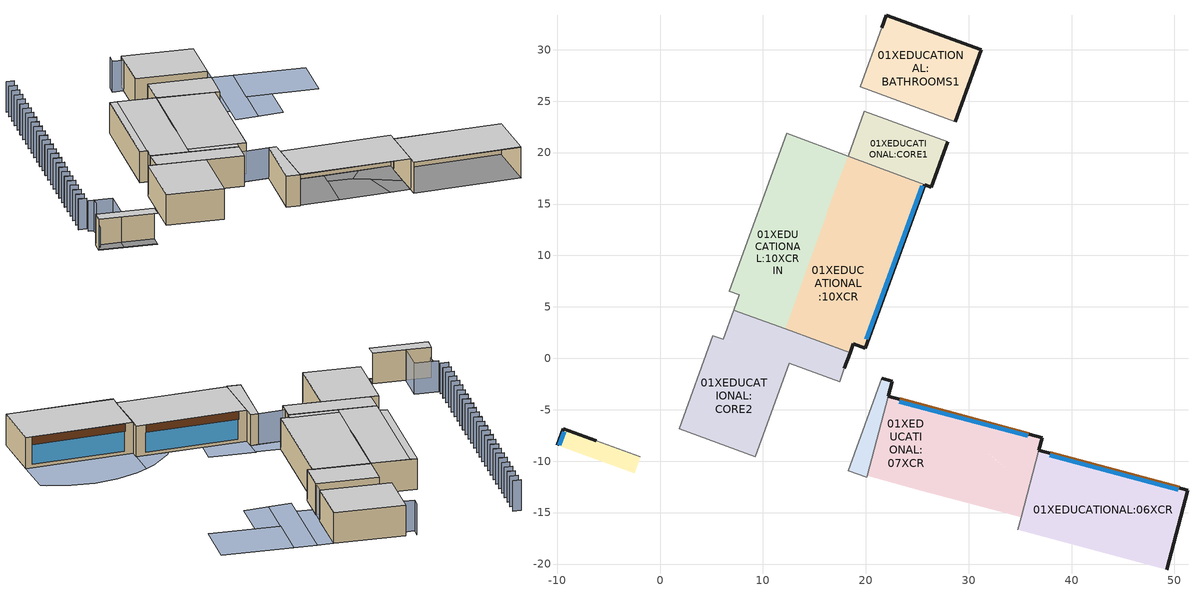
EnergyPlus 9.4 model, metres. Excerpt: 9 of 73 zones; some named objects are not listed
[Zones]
01XEDUCATIONAL:CORE1
 floor to 00XEDUCATIONAL:STAIRS (0_IntFloor_Reversed_Rev): 26.37,16.65 18.27,19.64 19.86,23.99 27.97,21.04 z5.91
 wall outside (0_ExtWall 5cm MineralWool - Int Insulation): 25.72,16.88 26.37,16.65 27.97,21.04 z5.91:10.37
 wall adiabatic (0_IntPartition 20cm concrete): 27.97,21.04 19.86,23.99 18.27,19.64 z5.91:10.37
 wall to 01XEDUCATIONAL:10XCR (0_SemiExposedWall MineralWool 5cm_Rev): 18.27,19.64 25.72,16.88 z5.91:10.37
 ceiling to 02XED:CORE1 (0_IntFloor_Reversed): 18.27,19.64 26.37,16.65 27.97,21.04 19.86,23.99 z10.37
01XEDUCATIONAL:10XCR
 floor outside (0_ExtFloor 5cm DenseMineral Wool): 19.98,1.1 18.86,1.5 24.6,17.29 25.72,16.88 z5.91
 floor to 00XEDUCATIONAL:CORE1 (0_SemiExposedFloor 2cm EPS_Reversed_Rev): 23.23,13.51 20.75,14.41 22.13,18.21 24.6,17.29 z5.91
 floor adiabatic (0_IntFloor): 20.75,14.41 16.86,15.83 18.27,19.64 22.13,18.21 z5.91; 22.55,11.65 16.17,13.98 16.86,15.83 23.23,13.51 z5.91; 18.82,1.39 18.79,1.4 22.52,11.66 22.55,11.65 z5.91; 18.48,0.55 12.16,2.85 15.18,11.3 16.17,13.98 22.52,11.66 z5.91; 19.93,0.98 18.82,1.39 18.86,1.5 19.98,1.1 z5.91
 wall outside (0_ExtWall 5cm MineralWool - Int Insulation): 18.48,0.55 18.79,1.4 19.93,0.98 25.72,16.88 z5.91:10.37
 wall to 01XEDUCATIONAL:CORE2 (0_SemiExposedWall MineralWool 5cm): 12.16,2.85 18.48,0.55 z5.91:10.37
 window (SHGC = 25 - 1003): 20.04,1.85 25.47,16.79 z6.3:9.2
 ceiling to 02XED:19XCR (0_IntFloor_Reversed): 12.16,2.85 18.48,0.55 18.79,1.4 12.47,3.7 z10.37; 12.47,3.7 19.93,0.98 25.72,16.88 18.27,19.64 14.46,9.29 z10.37
 ceiling to 02XED:19XCRIN (0_IntFloor_Reversed): 14.46,9.29 18.27,19.64 15.18,11.3 z10.37
01XEDUCATIONAL:CORE2
 floor to 00XEDUCATIONAL:CORE (0_IntFloor_Reversed_Rev): 9.27,-9.56 1.84,-6.85 5.14,2.21 12.57,-0.49 z5.91; 17.45,-2.27 6.13,1.85 7.15,4.67 18.48,0.55 z5.91
 wall outside (0_ExtWall 5cm MineralWool - Int Insulation): 17.92,-0.98 18.48,0.55 z5.91:10.37
 wall to 01XEDUCATIONAL:10XCRIN (0_SemiExposedWall MineralWool 5cm_Rev): 12.16,2.85 7.15,4.67 z5.91:10.37
 wall adiabatic (0_IntPartition 20cm concrete): 7.15,4.67 6.13,1.85 5.14,2.21 1.84,-6.85 9.27,-9.56 12.57,-0.49 17.45,-2.27 17.92,-0.98 z5.91:10.37
 ceiling to 02XED:CORE2 (0_IntFloor_Reversed): 1.84,-6.85 9.27,-9.56 12.57,-0.49 5.14,2.21 z10.37; 6.13,1.85 17.45,-2.27 18.48,0.55 7.15,4.67 z10.37
01XEDUCATIONAL:BATHROOMS1
 floor adiabatic (0_IntFloor): 28.69,23.01 19.44,26.38 22,33.35 31.23,29.99 z5.91
 wall outside (0_ExtWall 5cm MineralWool - Int Insulation): 28.69,23.01 31.23,29.99 22,33.35 21.56,32.14 z5.91:10.37
 wall adiabatic (0_IntPartition 20cm concrete): 21.56,32.14 19.44,26.38 28.69,23.01 z5.91:10.37
 ceiling to 02XED:BATHROOMS1 (0_IntFloor_Reversed): 19.44,26.38 28.69,23.01 31.23,29.99 22,33.35 z10.37
01XEDUCATIONAL:10XCRIN
 floor adiabatic (0_IntFloor): 16.17,13.98 10.21,16.14 12.29,21.86 18.27,19.64 z5.91; 12.16,2.85 7.15,4.67 7.7,6.18 12.7,4.36 z5.91; 15.18,11.3 16.13,13.99 16.17,13.98 z5.91; 12.7,4.36 6.72,6.54 10.21,16.14 16.13,13.99 z5.91
 wall adiabatic (0_IntPartition 20cm concrete): 18.27,19.64 12.29,21.86 6.72,6.54 7.7,6.18 7.15,4.67 z5.91:10.37
 ceiling to 02XED:19XCR (0_IntFloor_Reversed): 12.11,2.87 12.16,2.85 14.46,9.29 z10.37
 ceiling to 02XED:19XCRIN (0_IntFloor_Reversed): 12.05,2.89 12.11,2.87 14.46,9.29 15.18,11.3 z10.37; 6.72,6.54 7.7,6.18 13.28,21.49 12.29,21.86 z10.37; 7.15,4.67 12.05,2.89 18.27,19.64 13.28,21.49 z10.37
01XEDUCATIONAL:CORE3
 floor adiabatic (0_IntFloor): 20.08,-11.58 18.29,-10.93 21.55,-1.96 22.58,-2.24 z5.91
 wall outside (0_ExtWall 5cm MineralWool - Int Insulation): 22.19,-3.71 22.58,-2.24 21.55,-1.96 z5.91:10.37
 wall adiabatic (0_IntPartition 20cm concrete): 21.55,-1.96 18.29,-10.93 20.08,-11.58 z5.91:10.37
 wall to 01XEDUCATIONAL:07XCRIN (0_SemiExposedWall MineralWool 5cm_Rev): 20.08,-11.58 20.12,-11.44 z5.91:10.37
 wall to 01XEDUCATIONAL:07XCR (0_SemiExposedWall MineralWool 5cm_Rev): 20.12,-11.44 22.19,-3.71 z5.91:10.37
 ceiling to 02XED:CORE3 (0_IntFloor_Reversed): 18.29,-10.93 20.08,-11.58 22.58,-2.24 21.55,-1.96 z10.37
01XEDUCATIONAL:07XCR
 floor outside (0_ExtFloor 5cm DenseMineral Wool): 30.74,-8.27 27.51,-7.1 28.16,-5.31 32.73,-6.53 z5.91
 floor adiabatic (0_IntFloor): 25.41,-12.85 20.12,-11.44 22.19,-3.71 28.16,-5.31 z5.91; 35.09,-15.45 32.4,-14.73 32.56,-9.79 35.87,-12.56 z5.91; 35.87,-12.56 30.74,-8.27 32.73,-6.53 37.16,-7.72 z5.91; 32.4,-14.73 25.41,-12.85 27.51,-7.1 30.74,-8.27 32.56,-9.79 z5.91
 wall outside (0_ExtWall 5cm MineralWool - Int Insulation): 36.83,-8.95 37.16,-7.72 22.19,-3.71 z5.91:10.37
 wall to 01XEDUCATIONAL:06XCR (0_IntPartition 20cm concrete): 35.09,-15.45 36.83,-8.95 z5.91:10.37
 window (SHGC = 25 - 1003): 35.73,-7.54 23.27,-4.21 z6.3:9.2
 door (0_Ext Spandrel 5cm MineralWool - Int Insulation): 35.83,-7.36 23.28,-4 z9.25:10.36
 ceiling to 02XED:37XCR (0_IntFloor_Reversed): 20.13,-11.4 35.1,-15.41 37.16,-7.72 22.19,-3.71 z10.37
 ceiling to 02XED:37XCRIN (0_IntFloor_Reversed): 20.12,-11.44 35.09,-15.45 35.1,-15.41 20.13,-11.4 z10.37
01XEDUCATIONAL:06XCR
 floor adiabatic (0_IntFloor): 49.25,-20.56 34.76,-16.68 36.83,-8.95 51.32,-12.83 z5.91
 wall outside (0_ExtWall 5cm MineralWool - Int Insulation): 49.25,-20.56 51.32,-12.83 36.83,-8.95 z5.91:10.37
 wall to 01XEDUCATIONAL:07XCRIN (0_IntPartition 20cm concrete): 35.09,-15.45 34.76,-16.68 z5.91:10.37
 window (SHGC = 25 - 1003): 50.37,-12.78 37.91,-9.44 z6.3:9.2
 door (0_Ext Spandrel 5cm MineralWool - Int Insulation): 50.46,-12.6 37.91,-9.24 z9.25:10.36
 ceiling to 02XED:38XCR (0_IntFloor_Reversed): 34.77,-16.63 49.26,-20.51 51.32,-12.83 36.83,-8.95 z10.37
 ceiling to 02XED:38XCRIN (0_IntFloor_Reversed): 34.76,-16.68 49.25,-20.56 49.26,-20.51 34.77,-16.63 z10.37
01XEDUCATIONAL:05XCR2
 floor outside (0_ExtFloor 5cm DenseMineral Wool): -6.75,-9.55 -9.99,-8.37 -9.44,-6.85 -6.19,-8.03 z5.91; -2.5,-11.19 -10.02,-8.45 -9.99,-8.37 -2.47,-11.11 z5.91
 floor adiabatic (0_IntFloor): -2.47,-11.11 -6.75,-9.55 -6.19,-8.03 -1.92,-9.58 z5.91
 wall outside (0_ExtWall 5cm MineralWool - Int Insulation): -6.19,-8.03 -9.44,-6.85 -10.02,-8.45 z5.91:10.37
 wall adiabatic (0_IntPartition 20cm concrete): -1.92,-9.58 -6.19,-8.03 z5.91:10.37
 window (SHGC = 25 - 1003): -9.32,-7.12 -9.82,-8.47 z6.3:9.19
 ceiling to 02XED:17XCR (0_IntFloor_Reversed): -10.02,-8.45 -2.5,-11.19 -1.92,-9.58 -9.44,-6.85 z10.37
shading: 21.55,-1.96 17.92,-0.98 / -7.75,-2.65 -4.65,-3.78 / -4.65,-3.78 -6.19,-8.03 / 27.97,21.04 28.69,23.01 / 21.56,32.14 20.1,32.66 / 20.1,32.66 20.55,33.88 z5.91:10.37; 4.77,35.13 5.84,34.75 / -7.38,-3.99 -6.99,-2.93 / -0.36,21.03 0.7,20.65 / -7.04,-2.91 -7.43,-3.97 / 1.18,25.26 2.24,24.88 / 5.85,34.79 4.79,35.18 / 4.31,30.56 3.25,30.95 / -5.44,3.78 -6.5,4.17 / -6.51,4.12 -5.45,3.73 / -7.49,-1.86 -8.55,-1.47 / -8.57,-1.52 -7.5,-1.9 / -8.05,-0.11 -6.99,-0.5 / 3.29,27.74 2.22,28.13 / 2.21,28.08 3.27,27.69 / 1.69,26.67 2.76,26.29 / 2.26,24.92 1.2,25.31 / 1.75,23.51 0.69,23.9 / 1.23,22.1 0.17,22.49 / 0.16,22.44 1.22,22.06 / 0.72,20.69 -0.34,21.08 / -0.87,19.62 0.19,19.24 / -0.31,17.88 -1.37,18.26 / -1.38,18.22 -0.32,17.83 / -0.82,16.47 -1.88,16.85 / -1.33,15.06 -2.39,15.44 / -2.41,15.4 -1.35,15.01 / -2.92,13.99 -1.86,13.6 / -3.44,12.58 -2.37,12.19 / 5.34,33.39 4.28,33.77 / 4.26,33.72 5.32,33.34 / 3.75,32.31 4.81,31.92 / -3.95,11.17 -2.89,10.78 / -3.38,9.42 -4.44,9.8 / -3.9,8.01 -4.96,8.4 / -4.41,6.6 -5.47,6.99 / -6,5.53 -4.94,5.14 / -6.46,0.96 -7.52,1.35 / -7.54,1.3 -6.48,0.91 / -5.95,2.36 -7.01,2.75 / 3.8,29.15 2.74,29.54 / -4.97,8.35 -3.91,7.96 / -2.87,10.83 -3.93,11.21 / 0.67,23.85 1.73,23.47 / 4.83,31.97 3.76,32.36 / -4.92,5.19 -5.98,5.58 / -6.97,-0.45 -8.04,-0.06 / -2.36,12.24 -3.42,12.62 / -4.46,9.76 -3.4,9.37 z5.92:10.37; 36.83,-8.95 51.32,-12.83 52.79,-7.34 52.16,-6.71 49.45,-4.95 46.37,-3.76 43.17,-3.24 39.96,-3.39 38.2,-3.85 z5.91; 33.92,21.54 43.24,18.14 45.65,24.74 36.32,28.14 z5.91; 28.59,16.14 31.69,15.42 36.32,28.14 33.35,29.22 z5.91; 27.41,19.49 29.52,18.72 33.35,29.22 31.23,29.99 z5.91; 22.19,-3.71 28.16,-5.31 29.26,-2.28 23.17,-0.06 z5.91; 31.69,15.42 35.12,14.62 37.21,20.34 33.92,21.54 z5.91; 17.95,-0.99 22.58,-2.24 23.13,-0.18 18.82,1.39 z5.91; 32.73,-6.53 37.16,-7.72 38.2,-3.85 36.66,-4.25 33.32,-6.02 z5.91
[Site:Location]
1 (01-01:31-12)  (01-01:31-12): Latitude=31.23; Longitude=34.78; Time Zone=2; Elevation {m}=280
[Site:GroundTemperature:BuildingSurface]
18, 18, 18, 18, 18, 18, 18, 18, 18, 18, 18, 18
[Site:GroundTemperature:Deep]
18, 18, 18, 18, 18, 18, 18, 18, 18, 18, 18, 18
[Site:GroundTemperature:Shallow]
18, 18, 18, 18, 18, 18, 18, 18, 18, 18, 18, 18
[Site:GroundTemperature:FCfactorMethod]
January FCfactorMethod ground temperature {C}=18.44; Februry FCfactorMethod ground temperature {C}=15.24; March FCfactorMethod ground temperature {C}=13.28; April FCfactorMethod ground temperature {C}=12.69; May FCfactorMethod ground temperature {C}=13.86; June FCfactorMethod ground temperature {C}=16.52; July FCfactorMethod ground temperature {C}=19.81; August FCfactorMethod ground temperature {C}=23.04; September FCfactorMethod ground temperature {C}=25.2; October FCfactorMethod ground temperature {C}=25.71; November FCfactorMethod ground temperature {C}=24.46; December FCfactorMethod ground temperature {C}=21.85
[Site:GroundReflectance]
0.2, 0.2, 0.2, 0.2, 0.2, 0.2, 0.2, 0.2, 0.2, 0.2, 0.2, 0.2
[Site:GroundReflectance:SnowModifier]
2, 2
[SizingPeriod:DesignDay] Day of Month=15; Day Type -- used for schedules=SummerDesignDay; Humidity Condition Type=WetBulb; Barometric Pressure {N/M**2}=98006.2; Wind Speed {m/s}=0; Wind Direction {Degrees N=0, S=180}=0; Rain Indicator=No; Snow on ground indicator=No; Daylight Savings Time Indicator=No; Solar Model Indicator=ASHRAEClearSky; Clearness {0.0 to 1.2}=0.98
Name | Month | Maximum Dry-Bulb Temperature {C} | Daily Dry-Bulb Temperature Range {C} | Wetbulb at Maximum Dry-Bulb{C}
Summer Design Day in 1 (01-01:31-12) Jun | 6 | 37.5 | 14.2 | 18.7
Summer Design Day in 1 (01-01:31-12) Jul | 7 | 36.5 | 12.9 | 20.9
Summer Design Day in 1 (01-01:31-12) Aug | 8 | 35.1 | 11.5 | 22.5
Summer Design Day in 1 (01-01:31-12) Sep | 9 | 36.2 | 12 | 20.1
[Building]
Education: North Axis=0; Terrain=Suburbs; Loads Convergence Tolerance=.04; Temperature Convergence Tolerance=.4; Solar Distribution=FullExterior; Maximum number of warmup days=25; Minimum number of warmup days=6
[Construction]
0_ExtFloor 5cm DenseMineral Wool: _1045_Cemented Plaster_2.2_.02, 0_Dense Mineral Wool_.05, _1045_RegularConcrete_1.1.1_.2, _1045 Sand and gravel_10.1_.08, _1045_Cemented Plaster_2.2_.02, _1045 Ceramic porcelain_12.1_.01
0_ExtWall 5cm MineralWool - Int Insulation: _1045_Cemented Plaster_2.2_.02, _1045_RegularConcrete_1.1.1_.2, _1045 Mineral Wool 12_14.6_.05, _1045 Gypsum Board_3.3_.0125
0_IntPartition 20cm concrete: _1045_IntTiah_Cement Lime Plaster_2.1_.015, _1045_RegularConcrete_1.1.1_.2, _1045_IntTiah_Cement Lime Plaster_2.1_.015
0_IntFloor_Reversed: _1045_IntTiah_Cement Lime Plaster_2.1_.02, _1045_RegularConcrete_1.1.1_.2, _1045 Sand and gravel_10.1_.08, _1045_Cemented Plaster_2.2_.02, _1045 Ceramic porcelain_12.1_.02
0_IntFloor_Reversed_Rev; 0_IntFloor: _1045 Ceramic porcelain_12.1_.02, _1045_Cemented Plaster_2.2_.02, _1045 Sand and gravel_10.1_.08, _1045_RegularConcrete_1.1.1_.2, _1045_IntTiah_Cement Lime Plaster_2.1_.02
0_SemiExposedFloor 2cm EPS_Reversed_Rev: _1045_Cemented Plaster_2.2_.02, _1045_RegularConcrete_1.1.1_.2, _1045 Expanded Polystyrene EPS 30_14.1_.02, _1045 Sand and gravel_10.1_.08, _1045_Cemented Plaster_2.2_.02, _1045 Ceramic porcelain_12.1_.01
0_SemiExposedWall MineralWool 5cm: _1045 Gypsum Board_3.3_.2, _1045 Mineral Wool 12_14.6_.05, _1045_RegularConcrete_1.1.1_.2, _1045_IntTiah_Cement Lime Plaster_2.1_.015
0_SemiExposedWall MineralWool 5cm_Rev: _1045_IntTiah_Cement Lime Plaster_2.1_.015, _1045_RegularConcrete_1.1.1_.2, _1045 Mineral Wool 12_14.6_.05, _1045 Gypsum Board_3.3_.2
0_Ext Spandrel 5cm MineralWool - Int Insulation: _1045 Regular Glass_6.1_.01, _1045 Mineral Wool 12_14.6_.05, _1045 Gypsum Board_3.3_.0125
SHGC = 25 - 1003: Simple SHGC = 25 - 1003
SHGC = 25 - 2003: Simple SHGC = 25 - 1003, 20034
[WindowMaterial:Shade]
20034: Solar transmittance=0.05; Solar reflectance=0.1; Visible transmittance=0.05; Visible reflectance=0.1; IR Thermal emissivity=.9; IR Thermal transmittance=0; Thickness {m}=.003; Conductivity {W/m-K}=.1; Shade-to-glass distance=.05; Shade top opening multiplier=1; Shade bottom opening multiplier=1; Shade left-side opening multiplier=0; Shade right-side opening multiplier=0; Air-flow permeability=0
[Material] Thermal Emittance=.9
Name | Roughness | Thickness {m} | Conductivity {w/m-K} | Density {kg/m3} | Specific Heat {J/kg-K} | Solar Absorptance | Visible Absorptance
_1045_Cemented Plaster_2.2_.02 | Rough | .02 | 1 | 1800 | 1000 | .4 | .4
0_Dense Mineral Wool_.05 | Rough | .05 | .036 | 120 | 1030 | .4 | .4
_1045_RegularConcrete_1.1.1_.2 | MediumRough | .2 | 2 | 2400 | 1000 | .4 | .4
_1045 Sand and gravel_10.1_.08 | Rough | .08 | 2 | 1950 | 1045 | .4 | .4
_1045 Ceramic porcelain_12.1_.01 | Smooth | .01 | 1.3 | 2300 | 840 | .4 | .4
_1045_IntTiah_Cement Lime Plaster_2.1_.015 | Smooth | .015 | .8 | 1600 | 1000 | .4 | .4
_1045 Mineral Wool 12_14.6_.05 | Rough | .05 | .036 | 12 | 1030 | .4 | .4
_1045 Gypsum Board_3.3_.0125 | Smooth | .0125 | .25 | 800 | 1000 | .4 | .4
_1045_IntTiah_Cement Lime Plaster_2.1_.02 | Smooth | .02 | .8 | 1600 | 1000 | .4 | .4
_1045 Ceramic porcelain_12.1_.02 | Smooth | .02 | 1.3 | 2300 | 840 | .4 | .4
_1045 Expanded Polystyrene EPS 30_14.1_.02 | Rough | .02 | .034 | 30 | 1450 | .4 | .4
_1045 Gypsum Board_3.3_.2 | Smooth | .2 | .25 | 800 | 1000 | .4 | .4
_1045 Regular Glass_6.1_.01 | VerySmooth | .01 | 1 | 2500 | 750 | .6 | .6
[WindowMaterial:SimpleGlazingSystem]
Simple SHGC = 25 - 1003: U-value W/m2/K=1.3; Solar Heat Gain Coefficient=.25; Visible Transmittance=.5
[WindowShadingControl] Shading type=InteriorShade; Name of glazed construction with shading=SHGC = 25 - 2003; Shading control type=OnIfHighGlare; Shading control is scheduled=No; Glare control is active=Yes; Type of slat angle control=FixedSlatAngle; Setpoint 2=0; Multiple Surface Control Type=Group
Name | Zone | Fenestration Surface 1
11003 | 01XEDUCATIONAL:10XCR | 01XEDUCATIONAL:10XCR_Wall_8_0_0_0_0_0_Win
21003 | 01XEDUCATIONAL:07XCR | 01XEDUCATIONAL:07XCR_Wall_3_0_0_1_0_0_Win
31003 | 01XEDUCATIONAL:06XCR | 01XEDUCATIONAL:06XCR_Wall_3_0_0_1_0_0_Win
71003 | 01XEDUCATIONAL:05XCR2 | 01XEDUCATIONAL:05XCR2_Wall_5_0_0_0_0_0_Win
[Zone] Relative North (to building)=0; Zone Type=1; Zone multiplier=1; Zone inside convection algorithm=TARP
Name | Zone volume | Floor Area | Part Of Total Floor Area
01XEDUCATIONAL:BATHROOMS1 | 325.6327 | 73.0118 | No
01XEDUCATIONAL:CORE1 | 179.379 | 40.2195 | No
01XEDUCATIONAL:10XCR | 629.4964 | 141.1427 | Yes
01XEDUCATIONAL:10XCRIN | 498.9172 | 111.8648 | Yes
01XEDUCATIONAL:CORE2 | 501.2371 | 112.385 | No
01XEDUCATIONAL:CORE3 | 63.4934 | 14.2362 | No
01XEDUCATIONAL:07XCR | 553.04 | 124 | Yes
01XEDUCATIONAL:06XCR | 535.2 | 120 | Yes
01XEDUCATIONAL:05XCR2 | 61.0128 | 13.68 | Yes
[ZoneInfiltration:DesignFlowRate] Infiltration SCHEDULE=On 24/7; Design Volume Flow Rate calculation method=Flow/zone; Constant Term Coefficient=1; Temperature Term Coefficient=0; Velocity Term Coefficient=0; Velocity Squared Term Coefficient=0
Name | Zone | Design Volume Flow Rate (m3/s)
01XEDUCATIONAL:BATHROOMS1 Infiltration | 01XEDUCATIONAL:BATHROOMS1 | .090454
01XEDUCATIONAL:CORE1 Infiltration | 01XEDUCATIONAL:CORE1 | .049828
01XEDUCATIONAL:10XCR Infiltration | 01XEDUCATIONAL:10XCR | .17486
01XEDUCATIONAL:10XCRIN Infiltration | 01XEDUCATIONAL:10XCRIN | .138588
01XEDUCATIONAL:CORE2 Infiltration | 01XEDUCATIONAL:CORE2 | .139233
01XEDUCATIONAL:CORE3 Infiltration | 01XEDUCATIONAL:CORE3 | .017637
01XEDUCATIONAL:07XCR Infiltration | 01XEDUCATIONAL:07XCR | .153622
01XEDUCATIONAL:06XCR Infiltration | 01XEDUCATIONAL:06XCR | .148667
01XEDUCATIONAL:05XCR2 Infiltration | 01XEDUCATIONAL:05XCR2 | .016948
[PEOPLE] Number of People SCHEDULE=0_Baseline Office Occupency Schedule; Number of People Calculation Method=People/Area; People per Zone Floor Area=.12; radiant fraction=.3; User Specified Sensible Fraction=AutoCalculate; CO2 generation rate per unit of activity level (units m3/s-W=3.82e-08; Enable ASHRAE 55 comfort warnings=No; MRT Calculation Type=ZoneAveraged; Work Efficiency SCHEDULE Name (0.0-1.0,real)=Work efficiency; Clothing Insulation Calculation Method=ClothingInsulationSchedule; Air Velocity SCHEDULE Name (units m/s, real)=Default Air Velocity for Comfort Calculations
Name | Zone | Activity level SCHEDULE Name (units W/person, real) | Clothing Insulation SCHEDULE Name (real)
People 01XEDUCATIONAL:10XCR | 01XEDUCATIONAL:10XCR | Activity Schedule 22808 | Clothing Schedule 22808
People 01XEDUCATIONAL:10XCRIN | 01XEDUCATIONAL:10XCRIN | Activity Schedule 22818 | Clothing Schedule 22818
People 01XEDUCATIONAL:07XCR | 01XEDUCATIONAL:07XCR | Activity Schedule 22860 | Clothing Schedule 22860
People 01XEDUCATIONAL:06XCR | 01XEDUCATIONAL:06XCR | Activity Schedule 22868 | Clothing Schedule 22868
People 01XEDUCATIONAL:05XCR2 | 01XEDUCATIONAL:05XCR2 | Activity Schedule 22948 | Clothing Schedule 22948
[Lights] Lighting SCHEDULE=0_Baseline Office Lighting Schedule; Design Level calculation method=Watts/Area; Watts per Zone Area {W/m2}=7.5; Return Air Fraction=0; Radiant fraction=.72; Fraction Visible=.18; Fraction Replaceable=1
Name | Zone | LightsEndUseKey
01XEDUCATIONAL:10XCR General lighting | 01XEDUCATIONAL:10XCR | ELECTRIC EQUIPMENT#01XEDUCATIONAL:10XCR#GeneralLights
01XEDUCATIONAL:10XCRIN General lighting | 01XEDUCATIONAL:10XCRIN | ELECTRIC EQUIPMENT#01XEDUCATIONAL:10XCRIN#GeneralLights
01XEDUCATIONAL:07XCR General lighting | 01XEDUCATIONAL:07XCR | ELECTRIC EQUIPMENT#01XEDUCATIONAL:07XCR#GeneralLights
01XEDUCATIONAL:06XCR General lighting | 01XEDUCATIONAL:06XCR | ELECTRIC EQUIPMENT#01XEDUCATIONAL:06XCR#GeneralLights
01XEDUCATIONAL:05XCR2 General lighting | 01XEDUCATIONAL:05XCR2 | ELECTRIC EQUIPMENT#01XEDUCATIONAL:05XCR2#GeneralLights
[OtherEquipment] Fuel Type=Electricity; Design Level calculation method=Watts/Area; Latent fraction=0; Radiant fraction=.2; Fraction Lost=0; Carbon Dioxide Generation Rate=0; End-use category=General
Name | Zone | Equipment SCHEDULE | Watts per Zone Area {watts/m2}
01XEDUCATIONAL:10XCR Computing gain | 01XEDUCATIONAL:10XCR | 0_Baseline Office Non Fixed Equipment Schedule | 8
01XEDUCATIONAL:10XCR Equipment gain | 01XEDUCATIONAL:10XCR | 0_Baseline Office Fixed Equipment Schedule | .4
01XEDUCATIONAL:10XCRIN Computing gain | 01XEDUCATIONAL:10XCRIN | 0_Baseline Office Non Fixed Equipment Schedule | 8
01XEDUCATIONAL:10XCRIN Equipment gain | 01XEDUCATIONAL:10XCRIN | 0_Baseline Office Fixed Equipment Schedule | .4
01XEDUCATIONAL:07XCR Computing gain | 01XEDUCATIONAL:07XCR | 0_Baseline Office Non Fixed Equipment Schedule | 8
01XEDUCATIONAL:07XCR Equipment gain | 01XEDUCATIONAL:07XCR | 0_Baseline Office Fixed Equipment Schedule | .4
01XEDUCATIONAL:06XCR Computing gain | 01XEDUCATIONAL:06XCR | 0_Baseline Office Non Fixed Equipment Schedule | 8
01XEDUCATIONAL:06XCR Equipment gain | 01XEDUCATIONAL:06XCR | 0_Baseline Office Fixed Equipment Schedule | .4
01XEDUCATIONAL:05XCR2 Computing gain | 01XEDUCATIONAL:05XCR2 | 0_Baseline Office Non Fixed Equipment Schedule | 8
01XEDUCATIONAL:05XCR2 Equipment gain | 01XEDUCATIONAL:05XCR2 | 0_Baseline Office Fixed Equipment Schedule | .4
[Daylighting:Controls] Daylighting Method=SplitFlux; Availability Schedule=On; Lighting Control Type=Stepped; Number of Stepped Control Steps=1; Probability Lighting will be Reset When Needed in Manual Stepped Control=1; Glare Calculation Azimuth Angle of View Direction Clockwise from Zone y-Axis=0; Maximum Allowable Discomfort Glare Index=22; DElight Gridding Resolution=1; Fraction of Zone Controlled by Reference Point 1=.7; Illuminance Setpoint at Reference Point 1 {lux}=500; Fraction of Zone Controlled by Reference Point 2=.3; Illuminance Setpoint at Reference Point 2 {lux}=500
Name | Zone | Glare Calculation Daylighting Reference Point | Daylighting Reference Point 1 | Daylighting Reference Point 2
01XEDUCATIONAL:10XCR | 01XEDUCATIONAL:10XCR | 01XEDUCATIONAL:10XCR Ref Point 1 | 01XEDUCATIONAL:10XCR Ref Point 1 | 01XEDUCATIONAL:10XCR Ref Point 2
01XEDUCATIONAL:07XCR | 01XEDUCATIONAL:07XCR | 01XEDUCATIONAL:07XCR Ref Point 1 | 01XEDUCATIONAL:07XCR Ref Point 1 | 01XEDUCATIONAL:07XCR Ref Point 2
01XEDUCATIONAL:06XCR | 01XEDUCATIONAL:06XCR | 01XEDUCATIONAL:06XCR Ref Point 1 | 01XEDUCATIONAL:06XCR Ref Point 1 | 01XEDUCATIONAL:06XCR Ref Point 2
01XEDUCATIONAL:05XCR2 | 01XEDUCATIONAL:05XCR2 | 01XEDUCATIONAL:05XCR2 Ref Point 1 | 01XEDUCATIONAL:05XCR2 Ref Point 1 | 01XEDUCATIONAL:05XCR2 Ref Point 2
[ZoneVentilation:DesignFlowRate]
01XEDUCATIONAL:05XCR2 Nat Vent: Zone=01XEDUCATIONAL:05XCR2; Natural Ventilation SCHEDULE=Office_OpenOff_Occ; Design Volume Flow Rate calculation method=Flow/zone; Natural ventilation rate (m3/s)=.033896; Vent type - no fan energy=NATURAL; Pressure rise (Pa)=0; Total efficiency (0-1)=1; Constant Term Coefficient=1; Temperature Term Coefficient=0; Velocity Term Coefficient=0; Velocity Squared Term Coefficient=0; Minimum indoor temperature (degC)=-100; Maximum Indoor Temperature {C}=100; Max temperature difference for operation=0; Minimum outdoor Temperature (degC)=-100; Maximum outdoor Temperature {C}=100; Maximum WindSpeed {m/s}=40
[Sizing:Zone] Zone Cooling Design Supply Air Temperature Input Method=SupplyAirTemperature; Zone Cooling Design Supply Air Temperature (C)=12; Zone Cooling Design Supply Air Temperature Difference=0; Zone Heating Design Supply Air Temperature Input Method=SupplyAirTemperature; Zone Heating Design Supply Air Temperature (C)=35; Zone Heating Design Supply Air Temperature Difference=0; Zone Cooling Design Supply Air Humidity Ratio (kgWater/kgDryAir)=.008; Zone Heating Design Supply Air Humidity Ratio (kgWater/kgDryAir)=.016; Zone Heating Sizing Factor=1.25; Zone Cooling Sizing Factor=1.15; Cooling Design Air Flow Method=DesignDay; Cooling Minimum Air Flow Fraction=0; Heating Design Air Flow Method=DesignDay
Name | Design Specification Zone Air Distribution Object
01XEDUCATIONAL:BATHROOMS1 | 01XEDUCATIONAL:BATHROOMS1
01XEDUCATIONAL:CORE1 | 01XEDUCATIONAL:CORE1
01XEDUCATIONAL:10XCR | 01XEDUCATIONAL:10XCR
01XEDUCATIONAL:10XCRIN | 01XEDUCATIONAL:10XCRIN
01XEDUCATIONAL:CORE2 | 01XEDUCATIONAL:CORE2
01XEDUCATIONAL:CORE3 | 01XEDUCATIONAL:CORE3
01XEDUCATIONAL:07XCR | 01XEDUCATIONAL:07XCR
01XEDUCATIONAL:06XCR | 01XEDUCATIONAL:06XCR
01XEDUCATIONAL:05XCR2 | 01XEDUCATIONAL:05XCR2
[DesignSpecification:ZoneAirDistribution] Zone Air Distribution Effectiveness in Cooling Mode (dimensionless)=1; Zone Air Distribution Effectiveness in Heating Mode (dimensionless)=1
01XEDUCATIONAL:BATHROOMS1; 01XEDUCATIONAL:CORE1; 01XEDUCATIONAL:10XCR; 01XEDUCATIONAL:10XCRIN; 01XEDUCATIONAL:CORE2; 01XEDUCATIONAL:CORE3; 01XEDUCATIONAL:07XCR; 01XEDUCATIONAL:06XCR; 01XEDUCATIONAL:05XCR2
[ZoneControl:Thermostat]
01XEDUCATIONAL:BATHROOMS1 Thermostat: 01XEDUCATIONAL:BATHROOMS1, Zone Control Type Sched, ThermostatSetpoint:DualSetpoint, Dual Setpoint - Zone 01XEDUCATIONAL:BATHROOMS1
01XEDUCATIONAL:CORE1 Thermostat: 01XEDUCATIONAL:CORE1, Zone Control Type Sched, ThermostatSetpoint:DualSetpoint, Dual Setpoint - Zone 01XEDUCATIONAL:CORE1
01XEDUCATIONAL:10XCR Thermostat: 01XEDUCATIONAL:10XCR, Zone Control Type Sched, ThermostatSetpoint:DualSetpoint, Dual Setpoint - Zone 01XEDUCATIONAL:10XCR
01XEDUCATIONAL:10XCRIN Thermostat: 01XEDUCATIONAL:10XCRIN, Zone Control Type Sched, ThermostatSetpoint:DualSetpoint, Dual Setpoint - Zone 01XEDUCATIONAL:10XCRIN
01XEDUCATIONAL:CORE2 Thermostat: 01XEDUCATIONAL:CORE2, Zone Control Type Sched, ThermostatSetpoint:DualSetpoint, Dual Setpoint - Zone 01XEDUCATIONAL:CORE2
01XEDUCATIONAL:CORE3 Thermostat: 01XEDUCATIONAL:CORE3, Zone Control Type Sched, ThermostatSetpoint:DualSetpoint, Dual Setpoint - Zone 01XEDUCATIONAL:CORE3
01XEDUCATIONAL:07XCR Thermostat: 01XEDUCATIONAL:07XCR, Zone Control Type Sched, ThermostatSetpoint:DualSetpoint, Dual Setpoint - Zone 01XEDUCATIONAL:07XCR
01XEDUCATIONAL:06XCR Thermostat: 01XEDUCATIONAL:06XCR, Zone Control Type Sched, ThermostatSetpoint:DualSetpoint, Dual Setpoint - Zone 01XEDUCATIONAL:06XCR
01XEDUCATIONAL:05XCR2 Thermostat: 01XEDUCATIONAL:05XCR2, Zone Control Type Sched, ThermostatSetpoint:DualSetpoint, Dual Setpoint - Zone 01XEDUCATIONAL:05XCR2
[ThermostatSetpoint:DualSetpoint]
Dual Setpoint - Zone 01XEDUCATIONAL:BATHROOMS1: 01XEDUCATIONAL:BATHROOMS1 Heating Setpoint Schedule, 01XEDUCATIONAL:BATHROOMS1 Cooling SP Sch
Dual Setpoint - Zone 01XEDUCATIONAL:CORE1: 01XEDUCATIONAL:CORE1 Heating Setpoint Schedule, 01XEDUCATIONAL:CORE1 Cooling SP Sch
Dual Setpoint - Zone 01XEDUCATIONAL:10XCR: 01XEDUCATIONAL:10XCR Heating Setpoint Schedule, 01XEDUCATIONAL:10XCR Cooling SP Sch
Dual Setpoint - Zone 01XEDUCATIONAL:10XCRIN: 01XEDUCATIONAL:10XCRIN Heating Setpoint Schedule, 01XEDUCATIONAL:10XCRIN Cooling SP Sch
Dual Setpoint - Zone 01XEDUCATIONAL:CORE2: 01XEDUCATIONAL:CORE2 Heating Setpoint Schedule, 01XEDUCATIONAL:CORE2 Cooling SP Sch
Dual Setpoint - Zone 01XEDUCATIONAL:CORE3: 01XEDUCATIONAL:CORE3 Heating Setpoint Schedule, 01XEDUCATIONAL:CORE3 Cooling SP Sch
Dual Setpoint - Zone 01XEDUCATIONAL:07XCR: 01XEDUCATIONAL:07XCR Heating Setpoint Schedule, 01XEDUCATIONAL:07XCR Cooling SP Sch
Dual Setpoint - Zone 01XEDUCATIONAL:06XCR: 01XEDUCATIONAL:06XCR Heating Setpoint Schedule, 01XEDUCATIONAL:06XCR Cooling SP Sch
Dual Setpoint - Zone 01XEDUCATIONAL:05XCR2: 01XEDUCATIONAL:05XCR2 Heating Setpoint Schedule, 01XEDUCATIONAL:05XCR2 Cooling SP Sch
[Zone equipment]
01XEDUCATIONAL:BATHROOMS1: 01XEDUCATIONAL:BATHROOMS1 Ideal Loads Air
01XEDUCATIONAL:CORE1: 01XEDUCATIONAL:CORE1 Ideal Loads Air
01XEDUCATIONAL:10XCR: 01XEDUCATIONAL:10XCR Ideal Loads Air
01XEDUCATIONAL:10XCRIN: 01XEDUCATIONAL:10XCRIN Ideal Loads Air
01XEDUCATIONAL:CORE2: 01XEDUCATIONAL:CORE2 Ideal Loads Air
01XEDUCATIONAL:CORE3: 01XEDUCATIONAL:CORE3 Ideal Loads Air
01XEDUCATIONAL:07XCR: 01XEDUCATIONAL:07XCR Ideal Loads Air
01XEDUCATIONAL:06XCR: 01XEDUCATIONAL:06XCR Ideal Loads Air
01XEDUCATIONAL:05XCR2: 01XEDUCATIONAL:05XCR2 Ideal Loads Air
[Schedule:Compact]
On; On 24/7: Any Number, Through: 12/31, For: AllDays, Until: 24:00, 1
Work efficiency: Any Number, Through: 12/31, For: AllDays, Until: 24:00, 0
Office_OpenOff_Occ: Fraction, Through: 31 Dec, For: Weekdays SummerDesignDay, Until: 07:00, 0, Until: 08:00, 0.25, Until: 09:00, 0.5, Until: 12:00, 1, Until: 14:00, 0.75, Until: 17:00, 1, Until: 18:00, 0.5, Until: 19:00, 0.25, Until: 24:00, 0, For: Weekends, Until: 24:00, 0, For: Holidays, Until: 24:00, 0, For: WinterDesignDay AllOtherDays, Until: 24:00, 0
Default Air Velocity for Comfort Calculations: Any Number, Through: 12/31, For: AllDays, Until: 24:00, 0.137
0_Baseline Office Lighting Schedule: Fraction, Through: 31 Dec, For: AllDays, Until: 08:00, 0.0666, Until: 17:00, 1, Until: 24:00, 0.0666
0_Baseline Office Non Fixed Equipment Schedule: Fraction, Through: 31 Dec, For: Alldays, Until: 08:00, 0, Until: 17:00, 1, Until: 24:00, 0
0_Baseline Office Fixed Equipment Schedule: Fraction, Through: 31 Dec, For: AllDays, Until: 24:00, 1
0_Baseline Office Occupency Schedule: Fraction, Through: 31 Dec, For: AllDays, Until: 08:00, 0, Until: 17:00, 1, Until: 24:00, 0
Activity Schedule 22808; Activity Schedule 22818; Activity Schedule 22860; Activity Schedule 22868; Activity Schedule 22948: Any Number, Through: 12/31, For: AllDays, Until: 24:00, 126
Clothing Schedule 22808; Clothing Schedule 22818; Clothing Schedule 22860; Clothing Schedule 22868; Clothing Schedule 22948: Any Number, Through: 4/1, For: AllDays, Until: 24:00, 1, Through: 9/30, For: AllDays, Until: 24:00, .5, Through: 12/31, For: AllDays, Until: 24:00, 1
01XEDUCATIONAL:BATHROOMS1 Heating Setpoint Schedule; 01XEDUCATIONAL:CORE1 Heating Setpoint Schedule; 01XEDUCATIONAL:CORE2 Heating Setpoint Schedule; 01XEDUCATIONAL:CORE3 Heating Setpoint Schedule: Temperature, Through: 31 March, For: AllDays, Until: 07:00, -50, Until: 18:00, 0, Until: 24:00, -50, Through: 31 Oct, For: AllDays, Until: 24:00, -50, Through: 31 December, For: AllDays, Until: 07:00, -50, Until: 18:00, 0, Until: 24:00, -50
01XEDUCATIONAL:BATHROOMS1 Cooling SP Sch; 01XEDUCATIONAL:CORE1 Cooling SP Sch; 01XEDUCATIONAL:CORE2 Cooling SP Sch; 01XEDUCATIONAL:CORE3 Cooling SP Sch: Temperature, Through: 31 March, For: AllDays, Until: 24:00, 100, Through: 31 October, For: AllDays, Until: 07:00, 30, Until: 18:00, 30, Until: 24:00, 30, Through: 31 December, For: AllDays, Until: 24:00, 100
01XEDUCATIONAL:10XCR Heating Setpoint Schedule; 01XEDUCATIONAL:10XCRIN Heating Setpoint Schedule; 01XEDUCATIONAL:07XCR Heating Setpoint Schedule; 01XEDUCATIONAL:06XCR Heating Setpoint Schedule; 01XEDUCATIONAL:05XCR2 Heating Setpoint Schedule: Temperature, Through: 31 March, For: AllDays, Until: 07:00, 15, Until: 18:00, 20.5, Until: 24:00, 15, Through: 31 Oct, For: AllDays, Until: 24:00, -50, Through: 31 December, For: AllDays, Until: 07:00, 15, Until: 18:00, 20.5, Until: 24:00, 15
01XEDUCATIONAL:10XCR Cooling SP Sch; 01XEDUCATIONAL:10XCRIN Cooling SP Sch; 01XEDUCATIONAL:07XCR Cooling SP Sch; 01XEDUCATIONAL:06XCR Cooling SP Sch; 01XEDUCATIONAL:05XCR2 Cooling SP Sch: Temperature, Through: 31 March, For: AllDays, Until: 24:00, 100, Through: 31 October, For: AllDays, Until: 07:00, 35, Until: 18:00, 23.5, Until: 24:00, 35, Through: 31 December, For: AllDays, Until: 24:00, 100
[Schedule:Day:Hourly]
Summer Control Type Day Sch; Winter Control Type Day Sch: Control Type, 4, 4, 4, 4, 4, 4, 4, 4, 4, 4, 4, 4, 4, 4, 4, 4, 4, 4, 4, 4, 4, 4, 4, 4
[Schedule:Week:Daily]
Summer Control Type Week Sch: Summer Control Type Day Sch, Summer Control Type Day Sch, Summer Control Type Day Sch, Summer Control Type Day Sch, Summer Control Type Day Sch, Summer Control Type Day Sch, Summer Control Type Day Sch, Summer Control Type Day Sch, Summer Control Type Day Sch, Summer Control Type Day Sch, Summer Control Type Day Sch, Summer Control Type Day Sch
Winter Control Type Week Sch: Winter Control Type Day Sch, Winter Control Type Day Sch, Winter Control Type Day Sch, Winter Control Type Day Sch, Winter Control Type Day Sch, Winter Control Type Day Sch, Winter Control Type Day Sch, Winter Control Type Day Sch, Winter Control Type Day Sch, Winter Control Type Day Sch, Winter Control Type Day Sch, Winter Control Type Day Sch
[Schedule:Year]
Zone Control Type Sched: Control Type, Winter Control Type Week Sch, 1, 1, 3, 31, Summer Control Type Week Sch, 4, 1, 9, 30, Winter Control Type Week Sch, 10, 1, 12, 31
